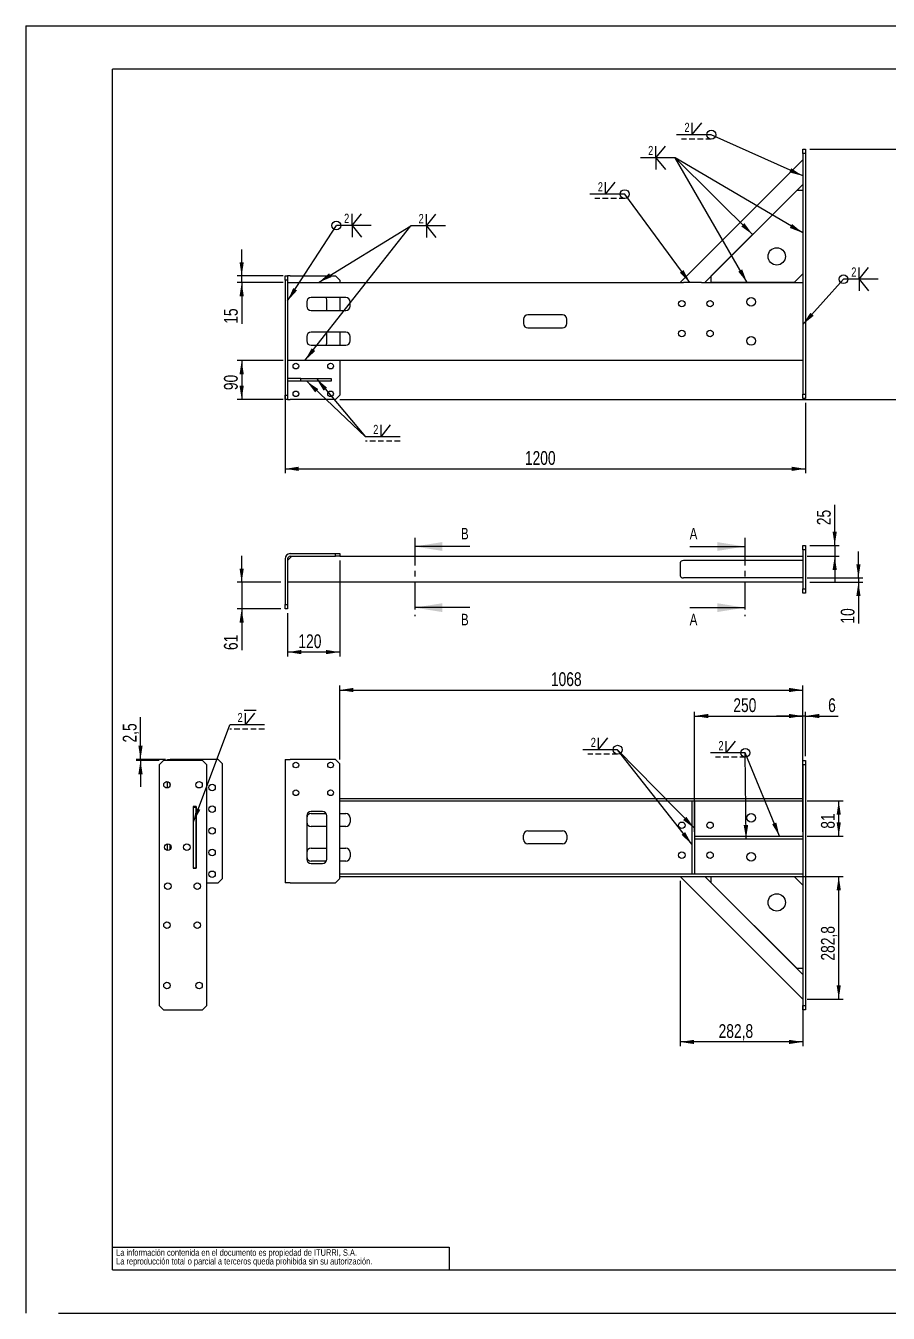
# Model space of a CAD drawing. Extents: x 0 to 420, y 0 to 297.
# Drawn here: x 0 to 198.9, y 0 to 297 of the extents above; entities that cross this region are included whole.
import ezdxf

# ---------------------------------------------------------------- set-up
doc = ezdxf.new("R2010")
doc.units = 0
for name, pattern in [('SLD-CENTRADA-SIMPLE', [10.16, 6.35, -1.27, 1.27, -1.27]), ('SLD-CONTINUA', [0]), ('SLD-DISCONTINUA', [1.905, 1.27, -0.635])]:
    doc.linetypes.add(name, pattern=pattern)
doc.layers.get('0').update_dxf_attribs({"linetype": 'CONTINUOUS'})
doc.layers.add('FORMATO', color=7, linetype='SLD-CONTINUA')
doc.layers.add('SLD-0', color=179, linetype='SLD-CONTINUA')
doc.styles.add('SLDTEXTSTYLE1', font='TXT', dxfattribs={"width": 0.75})
doc.dimstyles.new('SLDDIMSTYLE0', dxfattribs={"dimtxt": 3.175, "dimasz": 3.175, "dimexe": 0, "dimexo": 0.0625, "dimgap": 0.79375, "dimtad": 1, "dimdec": 1, "dimlfac": 10, "dimrnd": 1e-09, "dimzin": 12, "dimdsep": 46, "dimtxsty": 'SLDTEXTSTYLE1', "dimsah": 1, "dimcen": 0.09, "dimadec": 0, "dimazin": 0, "dimtfac": 1, "dimtdec": 1, "dimtofl": 0, "dimtmove": 0, "dimatfit": 3, "dimfxl": 0, "dimtolj": 1, "dimtzin": 12, "dimarcsym": 0})
doc.dimstyles.new('SLDDIMSTYLE1', dxfattribs={"dimtxt": 3.175, "dimasz": 3.175, "dimexe": 0, "dimexo": 0.0625, "dimgap": 0.79375, "dimtad": 1, "dimdec": 1, "dimlfac": 10, "dimrnd": 1e-09, "dimzin": 12, "dimdsep": 46, "dimtxsty": 'SLDTEXTSTYLE1', "dimsah": 1, "dimcen": 0.09, "dimadec": 0, "dimazin": 0, "dimtfac": 1, "dimtdec": 1, "dimtmove": 0, "dimatfit": 0, "dimfxl": 0, "dimtolj": 1, "dimtzin": 12, "dimarcsym": 0})
doc.dimstyles.new('SLDDIMSTYLE2', dxfattribs={"dimtxt": 0.18, "dimasz": 3.175, "dimexe": 0, "dimexo": 0.0625, "dimgap": 0, "dimtad": 0, "dimtih": 1, "dimtoh": 1, "dimdec": 0, "dimrnd": 1e-09, "dimzin": 0, "dimdsep": 46, "dimtxsty": 'Standard', "dimsah": 1, "dimcen": 0.09, "dimadec": 0, "dimazin": 0, "dimtfac": 3.175, "dimtdec": 0, "dimtofl": 0, "dimtmove": 0, "dimatfit": 3, "dimfxl": 0, "dimtolj": 1, "dimtzin": 0, "dimarcsym": 0})

# ---------------------------------------------------------------- blocks, each defined once
blk = doc.blocks.new('SW_NOTE_0_3')
at = {"layer": 'SLD-0', "color": 0, "char_height": 1.5, "attachment_point": 1, "style": 'SLDTEXTSTYLE1'}
for s, insert in [('La información contenida en el documento es propiedad de ITURRI, S.A.', (0, 1.93)), ('La reproducción total o parcial a terceros queda prohibida sin su autorización.', (0, -0.07))]:
    blk.add_mtext(s, dxfattribs=dict(at, insert=insert))
blk = doc.blocks.new('_D')
at = {"layer": 'FORMATO', "color": 7}
for p, q in [((151.91, 100.77), (188.48, 100.77)), ((187.48, 72.48), (187.48, 100.77)), ((180.19, 72.48), (188.48, 72.48))]:
    blk.add_line(p, q, dxfattribs=at)
for points in [[(187.48, 100.77), (186.99, 97.59), (187.96, 97.59)], [(187.48, 72.48), (187.96, 75.66), (186.99, 75.66)]]:
    blk.add_solid(points, dxfattribs=at)
at = {"layer": 'FORMATO', "color": 7, "insert": (183.38, 81.35), "char_height": 3.175, "attachment_point": 1, "rotation": 90, "style": 'SLDTEXTSTYLE1'}
blk.add_mtext('282,8', dxfattribs=at)
blk = doc.blocks.new('_D_1')
at = {"layer": 'FORMATO', "color": 7}
for p, q in [((150.91, 99.77), (150.91, 61.58)), ((179.19, 71.48), (179.19, 61.58)), ((179.19, 62.58), (150.91, 62.58))]:
    blk.add_line(p, q, dxfattribs=at)
for points in [[(150.91, 62.58), (154.08, 62.1), (154.08, 63.07)], [(179.19, 62.58), (176.02, 63.07), (176.02, 62.1)]]:
    blk.add_solid(points, dxfattribs=at)
at = {"layer": 'FORMATO', "color": 7, "insert": (159.77, 66.68), "char_height": 3.175, "attachment_point": 1, "style": 'SLDTEXTSTYLE1'}
blk.add_mtext('282,8', dxfattribs=at)
blk = doc.blocks.new('_D_2')
at = {"layer": 'FORMATO', "color": 7}
for p, q in [((180.19, 118.17), (188.48, 118.17)), ((187.48, 110.07), (187.48, 118.17)), ((180.19, 110.07), (188.48, 110.07))]:
    blk.add_line(p, q, dxfattribs=at)
for points in [[(187.48, 118.17), (186.99, 114.99), (187.96, 114.99)], [(187.48, 110.07), (187.96, 113.24), (186.99, 113.24)]]:
    blk.add_solid(points, dxfattribs=at)
at = {"layer": 'FORMATO', "color": 7, "insert": (183.38, 111.77), "char_height": 3.175, "attachment_point": 1, "rotation": 90, "style": 'SLDTEXTSTYLE1'}
blk.add_mtext('81', dxfattribs=at)
blk = doc.blocks.new('_D_3')
at = {"layer": 'FORMATO', "color": 7}
for p, q in [((154.19, 111.07), (154.19, 138.77)), ((154.19, 137.77), (179.19, 137.77)), ((179.19, 111.07), (179.19, 138.77))]:
    blk.add_line(p, q, dxfattribs=at)
for points in [[(154.19, 137.77), (157.37, 137.28), (157.37, 138.25)], [(179.19, 137.77), (176.02, 138.25), (176.02, 137.28)]]:
    blk.add_solid(points, dxfattribs=at)
at = {"layer": 'FORMATO', "color": 7, "insert": (163.17, 141.86), "char_height": 3.175, "attachment_point": 1, "style": 'SLDTEXTSTYLE1'}
blk.add_mtext('250', dxfattribs=at)
blk = doc.blocks.new('_D_4')
at = {"layer": 'FORMATO', "color": 7}
for p, q in [((179.19, 137.77), (173.09, 137.77)), ((179.19, 127.52), (179.19, 138.77)), ((179.79, 137.77), (179.19, 137.77)), ((179.79, 128.52), (179.79, 138.77)), ((179.79, 137.77), (187.38, 137.77))]:
    blk.add_line(p, q, dxfattribs=at)
for points in [[(179.19, 137.77), (176.02, 138.25), (176.02, 137.28)], [(179.79, 137.77), (182.97, 137.28), (182.97, 138.25)]]:
    blk.add_solid(points, dxfattribs=at)
at = {"layer": 'FORMATO', "color": 7, "insert": (185.03, 141.86), "char_height": 3.17, "attachment_point": 1, "style": 'SLDTEXTSTYLE1'}
blk.add_mtext('6', dxfattribs=at)
blk = doc.blocks.new('_D_5')
at = {"layer": 'FORMATO', "color": 7}
for p, q in [((72.39, 127.77), (72.39, 144.77)), ((72.39, 143.77), (179.19, 143.77)), ((179.19, 128.52), (179.19, 144.77))]:
    blk.add_line(p, q, dxfattribs=at)
for points in [[(72.39, 143.77), (75.57, 143.28), (75.57, 144.25)], [(179.19, 143.77), (176.02, 144.25), (176.02, 143.28)]]:
    blk.add_solid(points, dxfattribs=at)
at = {"layer": 'FORMATO', "color": 7, "insert": (121.1, 147.86), "char_height": 3.175, "attachment_point": 1, "style": 'SLDTEXTSTYLE1'}
blk.add_mtext('1068', dxfattribs=at)
blk = doc.blocks.new('SW_SYMBOL_WELD_BUSB')
at = {"layer": 'FORMATO', "color": 0}
for q in [(200, 1000), (1000, 1000)]:
    blk.add_line((200, 0), q, dxfattribs=at)
blk = doc.blocks.new('SW_WELDSYMBOL_0')
at = {"layer": 'FORMATO', "color": 0}
blk.add_line((0, 0), (-8, 0), dxfattribs=at)
at = {"layer": 'FORMATO', "color": 0, "linetype": 'SLD-DISCONTINUA'}
blk.add_line((0, -1), (-6.88, -1), dxfattribs=at)
at = {"layer": 'FORMATO', "color": 0}
blk.add_circle((0, 0), 1.01, dxfattribs=at)
at = {"layer": 'FORMATO', "color": 0, "xscale": 0.0027037109375, "yscale": 0.0027037109375, "zscale": 0.0027037109375}
blk.add_blockref('SW_SYMBOL_WELD_BUSB', (-4.93, 0.01), dxfattribs=at)
at = {"layer": 'FORMATO', "color": 0, "insert": (-6.2, 2.73), "char_height": 2.12, "attachment_point": 1, "style": 'SLDTEXTSTYLE1'}
blk.add_mtext('2', dxfattribs=at)
blk = doc.blocks.new('SW_WELDSYMBOL_1')
at = {"layer": 'FORMATO', "color": 0}
blk.add_line((0, 0), (-8, 0), dxfattribs=at)
at = {"layer": 'FORMATO', "color": 0, "linetype": 'SLD-DISCONTINUA'}
blk.add_line((0, -1), (-6.88, -1), dxfattribs=at)
at = {"layer": 'FORMATO', "color": 0}
blk.add_circle((0, 0), 1.01, dxfattribs=at)
at = {"layer": 'FORMATO', "color": 0, "xscale": 0.0027037109375, "yscale": 0.0027037109375, "zscale": 0.0027037109375}
blk.add_blockref('SW_SYMBOL_WELD_BUSB', (-4.93, 0.01), dxfattribs=at)
at = {"layer": 'FORMATO', "color": 0, "insert": (-6.2, 2.73), "char_height": 2.12, "attachment_point": 1, "style": 'SLDTEXTSTYLE1'}
blk.add_mtext('2', dxfattribs=at)
blk = doc.blocks.new('_D_6')
at = {"layer": 'FORMATO', "color": 7}
for p, q in [((72.39, 173.62), (72.39, 151.52)), ((60.39, 161.52), (60.39, 151.52)), ((72.39, 152.52), (60.39, 152.52))]:
    blk.add_line(p, q, dxfattribs=at)
for points in [[(60.39, 152.52), (63.57, 152.03), (63.57, 153.01)], [(72.39, 152.52), (69.22, 153.01), (69.22, 152.03)]]:
    blk.add_solid(points, dxfattribs=at)
at = {"layer": 'FORMATO', "color": 7, "insert": (62.87, 156.61), "char_height": 3.175, "attachment_point": 1, "style": 'SLDTEXTSTYLE1'}
blk.add_mtext('120', dxfattribs=at)
blk = doc.blocks.new('_D_7')
at = {"layer": 'FORMATO', "color": 7}
for p, q in [((49.79, 168.62), (49.79, 174.73)), ((58.79, 168.62), (48.79, 168.62)), ((49.79, 168.62), (49.79, 162.52)), ((58.79, 162.52), (48.79, 162.52)), ((49.79, 162.52), (49.79, 152.98))]:
    blk.add_line(p, q, dxfattribs=at)
for points in [[(49.79, 168.62), (50.28, 171.79), (49.3, 171.79)], [(49.79, 162.52), (49.3, 159.34), (50.28, 159.34)]]:
    blk.add_solid(points, dxfattribs=at)
at = {"layer": 'FORMATO', "color": 7, "insert": (45.7, 152.98), "char_height": 3.175, "attachment_point": 1, "rotation": 90, "style": 'SLDTEXTSTYLE1'}
blk.add_mtext('61', dxfattribs=at)
blk = doc.blocks.new('_D_8')
at = {"layer": 'FORMATO', "color": 7}
for p, q in [((192.02, 169.62), (192.02, 175.73)), ((180.19, 169.62), (193.02, 169.62)), ((192.02, 169.62), (192.02, 168.62)), ((180.79, 168.62), (193.02, 168.62)), ((192.02, 168.62), (192.02, 159.08))]:
    blk.add_line(p, q, dxfattribs=at)
for points in [[(192.02, 169.62), (192.51, 172.79), (191.53, 172.79)], [(192.02, 168.62), (191.53, 165.44), (192.51, 165.44)]]:
    blk.add_solid(points, dxfattribs=at)
at = {"layer": 'FORMATO', "color": 7, "insert": (187.93, 159.08), "char_height": 3.175, "attachment_point": 1, "rotation": 90, "style": 'SLDTEXTSTYLE1'}
blk.add_mtext('10', dxfattribs=at)
blk = doc.blocks.new('_D_9')
at = {"layer": 'FORMATO', "color": 7}
for p, q in [((186.55, 177.12), (186.55, 186.49)), ((180.79, 177.12), (187.55, 177.12)), ((186.55, 177.12), (186.55, 174.62)), ((180.19, 174.62), (187.55, 174.62)), ((186.55, 174.62), (186.55, 168.51))]:
    blk.add_line(p, q, dxfattribs=at)
for points in [[(186.55, 177.12), (187.03, 180.29), (186.06, 180.29)], [(186.55, 174.62), (186.06, 171.44), (187.03, 171.44)]]:
    blk.add_solid(points, dxfattribs=at)
at = {"layer": 'FORMATO', "color": 7, "insert": (182.45, 181.79), "char_height": 3.175, "attachment_point": 1, "rotation": 90, "style": 'SLDTEXTSTYLE1'}
blk.add_mtext('25', dxfattribs=at)
blk = doc.blocks.new('_D_10')
at = {"layer": 'FORMATO', "color": 7}
for p, q in [((59.39, 219.79), (48.79, 219.79)), ((49.79, 219.79), (49.79, 210.79)), ((59.39, 210.79), (48.79, 210.79))]:
    blk.add_line(p, q, dxfattribs=at)
for points in [[(49.79, 219.79), (49.3, 216.61), (50.28, 216.61)], [(49.79, 210.79), (50.28, 213.96), (49.3, 213.96)]]:
    blk.add_solid(points, dxfattribs=at)
at = {"layer": 'FORMATO', "color": 7, "insert": (45.7, 212.94), "char_height": 3.175, "attachment_point": 1, "rotation": 90, "style": 'SLDTEXTSTYLE1'}
blk.add_mtext('90', dxfattribs=at)
blk = doc.blocks.new('_D_11')
at = {"layer": 'FORMATO', "color": 7}
for p, q in [((49.79, 239.29), (49.79, 245.4)), ((59.39, 239.29), (48.79, 239.29)), ((59.39, 237.79), (48.79, 237.79)), ((49.79, 237.79), (49.79, 239.29)), ((49.79, 237.79), (49.79, 228.25))]:
    blk.add_line(p, q, dxfattribs=at)
for points in [[(49.79, 239.29), (50.28, 242.46), (49.3, 242.46)], [(49.79, 237.79), (49.3, 234.61), (50.28, 234.61)]]:
    blk.add_solid(points, dxfattribs=at)
at = {"layer": 'FORMATO', "color": 7, "insert": (45.7, 228.25), "char_height": 3.175, "attachment_point": 1, "rotation": 90, "style": 'SLDTEXTSTYLE1'}
blk.add_mtext('15', dxfattribs=at)
blk = doc.blocks.new('_D_12')
at = {"layer": 'FORMATO', "color": 7}
for p, q in [((59.79, 222.04), (59.79, 193.79)), ((179.79, 210.04), (179.79, 193.79)), ((59.79, 194.79), (179.79, 194.79))]:
    blk.add_line(p, q, dxfattribs=at)
for points in [[(59.79, 194.79), (62.97, 194.3), (62.97, 195.28)], [(179.79, 194.79), (176.62, 195.28), (176.62, 194.3)]]:
    blk.add_solid(points, dxfattribs=at)
at = {"layer": 'FORMATO', "color": 7, "insert": (115.1, 198.88), "char_height": 3.175, "attachment_point": 1, "style": 'SLDTEXTSTYLE1'}
blk.add_mtext('1200', dxfattribs=at)
blk = doc.blocks.new('_D_13')
at = {"layer": 'FORMATO', "color": 7}
for p, q in [((180.79, 268.54), (210.95, 268.54)), ((209.95, 210.79), (209.95, 268.54)), ((72.39, 210.79), (210.95, 210.79))]:
    blk.add_line(p, q, dxfattribs=at)
for points in [[(209.95, 268.54), (209.46, 265.36), (210.44, 265.36)], [(209.95, 210.79), (210.44, 213.96), (209.46, 213.96)]]:
    blk.add_solid(points, dxfattribs=at)
at = {"layer": 'FORMATO', "color": 7, "insert": (205.85, 234.39), "char_height": 3.175, "attachment_point": 1, "rotation": 90, "style": 'SLDTEXTSTYLE1'}
blk.add_mtext('577,5', dxfattribs=at)
blk = doc.blocks.new('SW_WELDSYMBOL_2')
at = {"layer": 'FORMATO', "color": 0}
blk.add_line((0, 0), (-8, 0), dxfattribs=at)
at = {"layer": 'FORMATO', "color": 0, "linetype": 'SLD-DISCONTINUA'}
blk.add_line((0, -1), (-6.88, -1), dxfattribs=at)
at = {"layer": 'FORMATO', "color": 0}
blk.add_circle((0, 0), 1.01, dxfattribs=at)
at = {"layer": 'FORMATO', "color": 0, "xscale": 0.0027037109375, "yscale": 0.0027037109375, "zscale": 0.0027037109375}
blk.add_blockref('SW_SYMBOL_WELD_BUSB', (-4.93, 0.01), dxfattribs=at)
at = {"layer": 'FORMATO', "color": 0, "insert": (-6.2, 2.73), "char_height": 2.12, "attachment_point": 1, "style": 'SLDTEXTSTYLE1'}
blk.add_mtext('2', dxfattribs=at)
blk = doc.blocks.new('SW_WELDSYMBOL_3')
at = {"layer": 'FORMATO', "color": 0}
blk.add_line((0, 0), (-8, 0), dxfattribs=at)
at = {"layer": 'FORMATO', "color": 0, "linetype": 'SLD-DISCONTINUA'}
blk.add_line((0, -1), (-6.88, -1), dxfattribs=at)
at = {"layer": 'FORMATO', "color": 0}
blk.add_circle((0, 0), 1.01, dxfattribs=at)
at = {"layer": 'FORMATO', "color": 0, "xscale": 0.0027037109375, "yscale": 0.0027037109375, "zscale": 0.0027037109375}
blk.add_blockref('SW_SYMBOL_WELD_BUSB', (-4.93, 0.01), dxfattribs=at)
at = {"layer": 'FORMATO', "color": 0, "insert": (-6.2, 2.73), "char_height": 2.12, "attachment_point": 1, "style": 'SLDTEXTSTYLE1'}
blk.add_mtext('2', dxfattribs=at)
blk = doc.blocks.new('SW_WELDSYMBOL_4')
at = {"layer": 'FORMATO', "color": 0}
blk.add_line((0, 0), (-8, 0), dxfattribs=at)
at = {"layer": 'FORMATO', "color": 0, "xscale": 0.0027037109375, "yscale": 0.0027037109375, "zscale": 0.0027037109375}
blk.add_blockref('SW_SYMBOL_WELD_BUSB', (-4.93, 0.01), dxfattribs=at)
at = {"layer": 'FORMATO', "color": 0, "extrusion": (0, 0, -1), "xscale": 0.0027037109375, "yscale": 0.0027037109375, "zscale": 0.0027037109375, "rotation": 180}
blk.add_blockref('SW_SYMBOL_WELD_BUSB', (4.93, 0.01), dxfattribs=at)
at = {"layer": 'FORMATO', "color": 0, "insert": (-6.2, 2.73), "char_height": 2.12, "attachment_point": 1, "style": 'SLDTEXTSTYLE1'}
blk.add_mtext('2', dxfattribs=at)
blk = doc.blocks.new('SW_WELDSYMBOL_5')
at = {"layer": 'FORMATO', "color": 0}
blk.add_line((8, 0), (0, 0), dxfattribs=at)
blk.add_circle((0, 0), 1.01, dxfattribs=at)
at = {"layer": 'FORMATO', "color": 0, "xscale": 0.0027037109375, "yscale": 0.0027037109375, "zscale": 0.0027037109375}
blk.add_blockref('SW_SYMBOL_WELD_BUSB', (3.07, 0.01), dxfattribs=at)
at = {"layer": 'FORMATO', "color": 0, "extrusion": (0, 0, -1), "xscale": 0.0027037109375, "yscale": 0.0027037109375, "zscale": 0.0027037109375, "rotation": 180}
blk.add_blockref('SW_SYMBOL_WELD_BUSB', (-3.07, 0.01), dxfattribs=at)
at = {"layer": 'FORMATO', "color": 0, "insert": (1.79, 2.73), "char_height": 2.12, "attachment_point": 1, "style": 'SLDTEXTSTYLE1'}
blk.add_mtext('2', dxfattribs=at)
blk = doc.blocks.new('SW_WELDSYMBOL_6')
at = {"layer": 'FORMATO', "color": 0}
blk.add_line((8, 0), (0, 0), dxfattribs=at)
blk.add_circle((0, 0), 1.01, dxfattribs=at)
at = {"layer": 'FORMATO', "color": 0, "xscale": 0.0027037109375, "yscale": 0.0027037109375, "zscale": 0.0027037109375}
blk.add_blockref('SW_SYMBOL_WELD_BUSB', (3.07, 0.01), dxfattribs=at)
at = {"layer": 'FORMATO', "color": 0, "extrusion": (0, 0, -1), "xscale": 0.0027037109375, "yscale": 0.0027037109375, "zscale": 0.0027037109375, "rotation": 180}
blk.add_blockref('SW_SYMBOL_WELD_BUSB', (-3.07, 0.01), dxfattribs=at)
at = {"layer": 'FORMATO', "color": 0, "insert": (1.79, 2.73), "char_height": 2.12, "attachment_point": 1, "style": 'SLDTEXTSTYLE1'}
blk.add_mtext('2', dxfattribs=at)
blk = doc.blocks.new('SW_WELDSYMBOL_7')
at = {"layer": 'FORMATO', "color": 0}
blk.add_line((8, 0), (0, 0), dxfattribs=at)
at = {"layer": 'FORMATO', "color": 0, "linetype": 'SLD-DISCONTINUA'}
blk.add_line((8, -1), (0, -1), dxfattribs=at)
at = {"layer": 'FORMATO', "color": 0, "xscale": 0.0027037109375, "yscale": 0.0027037109375, "zscale": 0.0027037109375}
blk.add_blockref('SW_SYMBOL_WELD_BUSB', (3.07, 0.01), dxfattribs=at)
at = {"layer": 'FORMATO', "color": 0, "insert": (1.79, 2.73), "char_height": 2.12, "attachment_point": 1, "style": 'SLDTEXTSTYLE1'}
blk.add_mtext('2', dxfattribs=at)
blk = doc.blocks.new('SW_WELDSYMBOL_8')
at = {"layer": 'FORMATO', "color": 0}
blk.add_line((8, 0), (0, 0), dxfattribs=at)
at = {"layer": 'FORMATO', "color": 0, "xscale": 0.0027037109375, "yscale": 0.0027037109375, "zscale": 0.0027037109375}
blk.add_blockref('SW_SYMBOL_WELD_BUSB', (3.07, 0.01), dxfattribs=at)
at = {"layer": 'FORMATO', "color": 0, "extrusion": (0, 0, -1), "xscale": 0.0027037109375, "yscale": 0.0027037109375, "zscale": 0.0027037109375, "rotation": 180}
blk.add_blockref('SW_SYMBOL_WELD_BUSB', (-3.07, 0.01), dxfattribs=at)
at = {"layer": 'FORMATO', "color": 0, "insert": (1.79, 2.73), "char_height": 2.12, "attachment_point": 1, "style": 'SLDTEXTSTYLE1'}
blk.add_mtext('2', dxfattribs=at)
blk = doc.blocks.new('_D_19')
at = {"layer": 'FORMATO', "color": 7}
for p, q in [((26.46, 127.77), (26.46, 137.53)), ((32.26, 127.77), (25.46, 127.77)), ((26.46, 127.52), (26.46, 127.77)), ((30.76, 127.52), (25.46, 127.52)), ((26.46, 127.52), (26.46, 121.41))]:
    blk.add_line(p, q, dxfattribs=at)
for points in [[(26.46, 127.77), (26.95, 130.94), (25.97, 130.94)], [(26.46, 127.52), (25.97, 124.34), (26.95, 124.34)]]:
    blk.add_solid(points, dxfattribs=at)
at = {"layer": 'FORMATO', "color": 7, "insert": (22.37, 131.66), "char_height": 3.175, "attachment_point": 1, "rotation": 90, "style": 'SLDTEXTSTYLE1'}
blk.add_mtext('2,5', dxfattribs=at)
blk = doc.blocks.new('SW_SYMBOL_WLDSI_FLT')
at = {"layer": 'FORMATO', "color": 0}
blk.add_line((0, 0), (1000, 0), dxfattribs=at)
blk = doc.blocks.new('SW_WELDSYMBOL_11')
at = {"layer": 'FORMATO', "color": 0}
blk.add_line((8, 0), (0, 0), dxfattribs=at)
at = {"layer": 'FORMATO', "color": 0, "linetype": 'SLD-DISCONTINUA'}
blk.add_line((8, -1), (0, -1), dxfattribs=at)
at = {"layer": 'FORMATO', "color": 0, "xscale": 0.0027037109375, "yscale": 0.0027037109375, "zscale": 0.0027037109375}
for name, p in [('SW_SYMBOL_WLDSI_FLT', (3.35, 3.37)), ('SW_SYMBOL_WELD_BUSB', (3.07, 0.01))]:
    blk.add_blockref(name, p, dxfattribs=at)
at = {"layer": 'FORMATO', "color": 0, "insert": (1.79, 2.73), "char_height": 2.12, "attachment_point": 1, "style": 'SLDTEXTSTYLE1'}
blk.add_mtext('2', dxfattribs=at)

msp = doc.modelspace()

# ---------------------------------------------------------------- linework, layer by layer
at = {"color": 7, "linetype": 'SLD-CONTINUA'}
for p, q in [((0, 297), (420, 297)), ((0, 297), (0, -0.001)), ((410, 287), (20, 287)), ((20, 10), (20, 287)), ((179.193, 268.54), (179.793, 268.54)), ((179.193, 267.54), (179.193, 268.54)), ((179.793, 267.54), (179.193, 267.54)), ((179.193, 267.54), (179.193, 212.04)), ((179.793, 268.54), (179.793, 267.54)), ((179.793, 267.54), (179.793, 212.04)), ((179.193, 266.074), (150.909, 237.79)), ((179.193, 260.417), (156.566, 237.79)), ((158.007, 239.204), (177.779, 258.975)), ((179.193, 258.975), (177.779, 258.975)), ((59.793, 239.29), (60.393, 239.29)), ((59.793, 238.29), (59.793, 239.29)), ((60.393, 238.29), (59.793, 238.29)), ((59.793, 238.29), (59.793, 211.79)), ((60.393, 239.29), (60.393, 238.29)), ((60.993, 239.29), (60.393, 239.29)), ((60.393, 238.29), (60.393, 211.79)), ((60.393, 237.79), (150.909, 237.79)), ((60.993, 239.29), (71.393, 239.29)), ((72.393, 238.29), (71.393, 239.29)), ((72.393, 238.29), (72.393, 237.79)), ((150.909, 237.79), (151.644, 237.79)), ((155.83, 237.79), (151.644, 237.79)), ((155.83, 237.79), (156.565, 237.79)), ((156.565, 237.79), (179.193, 237.79)), ((158.007, 239.204), (158.007, 237.79)), ((177.193, 237.79), (158.007, 237.79)), ((177.193, 237.79), (179.193, 239.79)), ((64.793, 233.29), (64.793, 232.29)), ((73.793, 234.29), (65.793, 234.29)), ((69.393, 231.29), (69.393, 233.79)), ((72.393, 234.29), (72.393, 231.29)), ((74.793, 232.29), (74.793, 233.29)), ((65.793, 231.29), (73.793, 231.29)), ((114.793, 229.29), (114.793, 228.29)), ((123.793, 230.29), (115.793, 230.29)), ((124.793, 228.29), (124.793, 229.29)), ((73.793, 226.29), (65.793, 226.29)), ((69.393, 223.79), (69.393, 226.29)), ((72.393, 226.29), (72.393, 223.29)), ((115.793, 227.29), (123.793, 227.29)), ((64.793, 225.29), (64.793, 224.29)), ((65.793, 223.29), (73.793, 223.29)), ((74.793, 224.29), (74.793, 225.29)), ((179.193, 219.79), (60.393, 219.79)), ((72.393, 219.79), (72.393, 211.79)), ((63.465, 215.59), (60.393, 215.59)), ((63.465, 214.99), (60.393, 214.99)), ((63.465, 214.99), (63.465, 215.59)), ((63.465, 215.59), (70.393, 215.59)), ((70.393, 214.99), (63.465, 214.99)), ((70.393, 215.59), (70.393, 214.99)), ((59.793, 211.79), (60.393, 211.79)), ((59.793, 210.79), (59.793, 211.79)), ((60.393, 211.79), (60.393, 210.79)), ((71.393, 210.79), (72.393, 211.79)), ((179.193, 212.04), (179.793, 212.04)), ((179.193, 211.04), (179.193, 212.04)), ((179.793, 211.04), (179.193, 211.04)), ((179.793, 212.04), (179.793, 211.04)), ((60.393, 210.79), (59.793, 210.79)), ((60.393, 210.79), (60.993, 210.79)), ((71.393, 210.79), (60.993, 210.79)), ((102.393, 176.872), (89.693, 176.872)), ((153.103, 176.872), (165.803, 176.872)), ((179.193, 177.12), (179.793, 177.12)), ((179.193, 176.12), (179.193, 177.12)), ((179.193, 176.12), (179.193, 167.12)), ((179.793, 176.12), (179.193, 176.12)), ((179.793, 177.12), (179.793, 176.12)), ((179.793, 176.12), (179.793, 167.12)), ((59.793, 174.02), (59.793, 163.52)), ((61.393, 174.62), (60.393, 173.62)), ((60.393, 174.02), (60.393, 163.52)), ((60.993, 175.22), (71.393, 175.22)), ((60.993, 174.62), (71.393, 174.62)), ((71.393, 174.62), (71.393, 175.22)), ((71.393, 175.22), (72.393, 175.22)), ((72.393, 174.62), (71.393, 174.62)), ((72.393, 175.22), (72.393, 174.62)), ((72.393, 174.62), (179.193, 174.62)), ((150.909, 173.1), (150.909, 170.14)), ((179.193, 173.62), (151.644, 173.62)), ((179.193, 169.62), (151.644, 169.62)), ((179.193, 168.62), (60.393, 168.62)), ((179.193, 167.12), (179.793, 167.12)), ((179.193, 166.12), (179.193, 167.12)), ((179.793, 167.12), (179.793, 166.12)), ((59.793, 163.52), (60.393, 163.52)), ((59.793, 162.52), (59.793, 163.52)), ((60.393, 163.52), (60.393, 162.52)), ((179.793, 166.12), (179.193, 166.12)), ((60.393, 162.52), (59.793, 162.52)), ((102.393, 162.768), (89.693, 162.768)), ((153.103, 162.768), (165.803, 162.768)), ((32.664, 127.766), (33.264, 127.766)), ((32.664, 127.516), (32.664, 127.766)), ((33.264, 127.766), (33.264, 127.516)), ((33.864, 127.766), (33.264, 127.766)), ((44.364, 127.766), (33.864, 127.766)), ((45.364, 126.766), (44.364, 127.766)), ((59.793, 127.766), (60.993, 127.766)), ((59.793, 127.766), (59.793, 99.266)), ((71.393, 127.766), (60.993, 127.766)), ((72.393, 126.766), (71.393, 127.766)), ((31.764, 127.516), (30.764, 126.516)), ((30.764, 126.516), (30.764, 71.016)), ((40.764, 127.516), (31.764, 127.516)), ((41.764, 126.516), (40.764, 127.516)), ((41.764, 71.016), (41.764, 126.516)), ((45.364, 100.266), (45.364, 126.766)), ((72.393, 100.266), (72.393, 126.766)), ((179.193, 126.516), (179.193, 127.516)), ((179.193, 127.516), (179.793, 127.516)), ((179.193, 126.516), (179.193, 71.016)), ((179.793, 126.516), (179.193, 126.516)), ((179.793, 127.516), (179.793, 126.516)), ((179.793, 126.516), (179.793, 71.016)), ((32.664, 121.173), (32.664, 122.659)), ((33.264, 121.647), (33.264, 122.185)), ((39.314, 116.866), (38.614, 116.866)), ((38.614, 116.866), (38.614, 102.666)), ((38.664, 116.666), (38.614, 116.716)), ((38.664, 116.766), (38.664, 116.866)), ((38.664, 102.766), (38.664, 116.766)), ((38.664, 116.766), (39.264, 116.766)), ((39.264, 116.866), (39.264, 116.766)), ((39.264, 116.766), (39.264, 102.766)), ((39.314, 102.666), (39.314, 116.866)), ((72.393, 118.766), (179.193, 118.766)), ((72.393, 118.166), (179.193, 118.166)), ((153.593, 118.166), (153.593, 101.366)), ((154.193, 118.166), (154.193, 101.366)), ((64.793, 114.766), (64.793, 104.766)), ((68.393, 115.766), (65.793, 115.766)), ((65.793, 115.266), (69.259, 115.266)), ((69.393, 104.766), (69.393, 114.766)), ((72.393, 115.266), (73.793, 115.266)), ((74.793, 114.266), (74.793, 113.266)), ((38.614, 110.066), (38.664, 110.066)), ((69.393, 112.266), (65.793, 112.266)), ((73.793, 112.266), (72.393, 112.266)), ((114.793, 109.266), (114.793, 110.266)), ((115.793, 111.266), (123.793, 111.266)), ((124.793, 110.266), (124.793, 109.266)), ((154.193, 110.066), (154.193, 109.466)), ((154.193, 110.066), (179.193, 110.066)), ((32.664, 106.773), (32.664, 108.259)), ((33.264, 106.957), (33.264, 108.075)), ((38.664, 109.466), (38.614, 109.466)), ((65.793, 107.266), (69.393, 107.266)), ((72.393, 107.266), (73.793, 107.266)), ((123.793, 108.266), (115.793, 108.266)), ((154.193, 109.466), (179.193, 109.466)), ((69.259, 104.266), (65.793, 104.266)), ((73.793, 104.266), (72.393, 104.266)), ((74.793, 106.266), (74.793, 105.266)), ((38.614, 102.816), (38.664, 102.866)), ((38.614, 102.666), (39.314, 102.666)), ((38.664, 102.766), (39.264, 102.766)), ((38.664, 102.666), (38.664, 102.766)), ((39.264, 102.766), (39.264, 102.666)), ((65.793, 103.766), (68.393, 103.766)), ((72.393, 101.366), (179.193, 101.366)), ((41.764, 99.266), (44.364, 99.266)), ((44.364, 99.266), (45.364, 100.266)), ((60.993, 99.266), (59.793, 99.266)), ((60.993, 99.266), (71.393, 99.266)), ((71.393, 99.266), (72.393, 100.266)), ((72.393, 100.766), (179.193, 100.766)), ((179.193, 72.482), (150.909, 100.766)), ((179.193, 78.138), (156.566, 100.766)), ((158.007, 100.766), (158.007, 99.352)), ((158.007, 99.352), (177.779, 79.58)), ((179.193, 98.766), (177.193, 100.766)), ((177.779, 79.58), (179.193, 79.58)), ((30.764, 71.016), (31.764, 70.016)), ((31.764, 70.016), (40.764, 70.016)), ((40.764, 70.016), (41.764, 71.016)), ((179.193, 71.016), (179.793, 71.016)), ((179.193, 70.016), (179.193, 71.016)), ((179.793, 70.016), (179.193, 70.016)), ((179.793, 71.016), (179.793, 70.016)), ((20, 10), (410, 10)), ((7.531, 0), (420, 0))]:
    msp.add_line(p, q, dxfattribs=at)
at = {"color": 7, "linetype": 'SLD-CENTRADA-SIMPLE'}
for p, q in [((89.693, 178.872), (89.693, 160.768)), ((165.803, 178.872), (165.803, 160.768))]:
    msp.add_line(p, q, dxfattribs=at)
at = {"color": 7, "linetype": 'SLD-CONTINUA'}
for centre, radius in [((173.193, 243.79), 2), ((151.293, 232.89), 0.75), ((157.793, 232.89), 0.75), ((167.293, 233.29), 1), ((151.293, 225.99), 0.75), ((157.793, 225.99), 0.75), ((167.293, 224.29), 1), ((62.293, 218.49), 0.65), ((70.293, 218.49), 0.65), ((62.293, 212.09), 0.65), ((70.293, 212.09), 0.65), ((62.293, 126.466), 0.65), ((70.293, 126.466), 0.65), ((32.564, 121.916), 0.75), ((39.964, 121.916), 0.75), ((42.964, 121.266), 0.75), ((62.293, 120.066), 0.65), ((70.293, 120.066), 0.65), ((42.964, 116.266), 0.75), ((151.293, 112.566), 0.75), ((157.793, 112.566), 0.75), ((167.293, 114.266), 1), ((42.964, 111.266), 0.75), ((32.764, 107.516), 0.75), ((37.164, 107.516), 0.75), ((42.964, 106.266), 0.75), ((151.293, 105.666), 0.75), ((157.793, 105.666), 0.75), ((167.293, 105.266), 1), ((42.964, 101.266), 0.75), ((32.764, 98.516), 0.75), ((39.564, 98.516), 0.75), ((173.193, 94.766), 2), ((32.564, 89.516), 0.75), ((39.564, 89.516), 0.75), ((32.564, 75.616), 0.75), ((39.964, 75.616), 0.75)]:
    msp.add_circle(centre, radius, dxfattribs=at)
for centre, radius, start, end in [((65.793, 233.29), 1, 90, 180), ((65.793, 232.29), 1, 180, 270), ((68.393, 233.79), 1, 0, 30), ((73.793, 233.29), 1, 360, 90), ((73.793, 232.29), 1, 270, 360), ((115.793, 229.29), 1, 90, 180), ((123.793, 229.29), 1, 360, 90), ((65.793, 225.29), 1, 90, 180), ((73.793, 225.29), 1, 360, 90), ((115.793, 228.29), 1, 180, 270), ((123.793, 228.29), 1, 270, 0), ((65.793, 224.29), 1, 180, 270), ((68.393, 223.79), 1, 330, 360), ((73.793, 224.29), 1, 270, 0), ((60.993, 174.02), 1.2, 90, 180), ((60.993, 174.02), 0.6, 90, 180), ((65.793, 114.766), 1, 90, 180), ((65.793, 114.266), 1, 90, 180), ((65.793, 113.266), 1, 180, 270), ((68.393, 114.766), 1, 0, 90), ((73.793, 114.266), 1, 0, 90), ((73.793, 113.266), 1, 270, 0), ((115.793, 110.266), 1, 90, 180), ((123.793, 110.266), 1, 0, 90), ((65.793, 106.266), 1, 90, 180), ((73.793, 106.266), 1, 0, 90), ((115.793, 109.266), 1, 180, 270), ((123.793, 109.266), 1, 270, 0), ((65.793, 105.266), 1, 180, 270), ((65.793, 104.766), 1, 180, 270), ((68.393, 104.766), 1, 270, 0), ((73.793, 105.266), 1, 270, 0)]:
    msp.add_arc(centre, radius, start, end, dxfattribs=at)
for centre, start_param, end_param in [((151.644, 173.1), 4.712389, 6.2831853), ((151.644, 170.14), 0, 1.5707963)]:
    msp.add_ellipse(centre, major_axis=(-0.735, 0), ratio=0.7071068, start_param=start_param, end_param=end_param, dxfattribs=at)
for points in [[(89.693, 176.872), (96.043, 175.856), (96.043, 177.888)], [(165.803, 176.872), (159.453, 177.888), (159.453, 175.856)], [(89.693, 162.768), (96.043, 161.752), (96.043, 163.784)], [(165.803, 162.768), (159.453, 163.784), (159.453, 161.752)]]:
    msp.add_solid(points, dxfattribs=at)
at = {"layer": 'SLD-0'}
for p, q in [((20.002, 15.245), (97.629, 15.245)), ((97.629, 15.245), (97.629, 10))]:
    msp.add_line(p, q, dxfattribs=at)

# ---------------------------------------------------------------- block references
at = {"layer": 'FORMATO', "color": 7}
for name, p in [('SW_WELDSYMBOL_3', (158.097, 271.873)), ('SW_WELDSYMBOL_4', (149.725, 266.545)), ('SW_WELDSYMBOL_2', (138.117, 258.172)), ('SW_WELDSYMBOL_6', (71.626, 250.912)), ('SW_WELDSYMBOL_8', (88.807, 250.848)), ('SW_WELDSYMBOL_5', (188.578, 238.521)), ('SW_WELDSYMBOL_7', (78.334, 202.198)), ('SW_WELDSYMBOL_11', (47.054, 135.749)), ('SW_WELDSYMBOL_0', (136.49, 129.998)), ('SW_WELDSYMBOL_1', (165.93, 129.27))]:
    msp.add_blockref(name, p, dxfattribs=at)
at = {"layer": 'SLD-0'}
msp.add_blockref('SW_NOTE_0_3', (20.838, 12.819), dxfattribs=at)

# ---------------------------------------------------------------- texts
at = {"color": 7, "linetype": 'Continuous', "char_height": 2.646, "attachment_point": 1, "style": 'SLDTEXTSTYLE1'}
for s, insert in [('B', (100.361, 181.156)), ('A', (153.103, 181.156)), ('B', (100.361, 161.341)), ('A', (153.103, 161.341))]:
    msp.add_mtext(s, dxfattribs=dict(at, insert=insert))

# ---------------------------------------------------------------- dimensions: what is measured, and where the dimension line sits
at = {"layer": 'FORMATO', "color": 7}
for base, p1, p2, angle, dimstyle, picture, middle in [((209.948, 268.54), (71.393, 210.79), (179.793, 268.54), 90, 'SLDDIMSTYLE0', '_D_13', (209.948, 239.665)), ((49.793, 239.29), (60.393, 237.79), (60.393, 239.29), 90, 'SLDDIMSTYLE1', '_D_11', (49.793, 230.595)), ((179.793, 194.79), (59.793, 223.04), (179.793, 211.04), 0, 'SLDDIMSTYLE0', '_D_12', (119.793, 194.79)), ((49.793, 210.79), (60.393, 219.79), (60.393, 210.79), 90, 'SLDDIMSTYLE0', '_D_10', (49.793, 215.29)), ((186.546, 174.62), (179.793, 177.12), (179.193, 174.62), 90, 'SLDDIMSTYLE1', '_D_9', (186.546, 184.14)), ((192.021, 168.62), (179.193, 169.62), (179.793, 168.62), 90, 'SLDDIMSTYLE1', '_D_8', (192.021, 161.425)), ((49.793, 162.52), (59.793, 168.62), (59.793, 162.52), 90, 'SLDDIMSTYLE1', '_D_7', (49.793, 155.325)), ((179.193, 137.766), (179.793, 127.516), (179.193, 126.516), 0, 'SLDDIMSTYLE1', '_D_4', (186.206, 137.766)), ((26.462, 127.766), (31.764, 127.516), (33.264, 127.766), 90, 'SLDDIMSTYLE1', '_D_19', (26.462, 134.595)), ((187.476, 118.166), (179.193, 110.066), (179.193, 118.166), 90, 'SLDDIMSTYLE0', '_D_2', (187.476, 114.116)), ((187.476, 100.766), (179.193, 72.482), (150.909, 100.766), 90, 'SLDDIMSTYLE0', '_D', (187.476, 86.624))]:
    dim = msp.add_linear_dim(base=base, p1=p1, p2=p2, angle=angle, dimstyle=dimstyle, dxfattribs=at)
    dim.commit()
    dim.dimension.update_dxf_attribs({"geometry": picture, "text_midpoint": middle, "dimtype": 160})
for base, p1, p2, picture, middle in [((60.393, 152.52), (72.393, 174.62), (60.393, 162.52), '_D_6', (66.393, 152.52)), ((179.193, 143.766), (72.393, 126.766), (179.193, 127.516), '_D_5', (125.793, 143.766)), ((179.193, 137.766), (154.193, 110.066), (179.193, 110.066), '_D_3', (166.693, 137.766)), ((150.909, 62.585), (179.193, 72.482), (150.909, 100.766), '_D_1', (165.051, 62.585))]:
    dim = msp.add_linear_dim(base=base, p1=p1, p2=p2, dimstyle='SLDDIMSTYLE0', dxfattribs=at)
    dim.commit()
    dim.dimension.update_dxf_attribs({"geometry": picture, "text_midpoint": middle, "dimtype": 160})

# ---------------------------------------------------------------- leaders
for points in [[(179.193, 262.358), (158.097, 271.873)], [(167.616, 248.84), (149.725, 266.545)], [(179.193, 249.208), (149.725, 266.545)], [(166.347, 237.79), (149.725, 266.545)], [(153.146, 237.79), (138.117, 258.172)], [(60.393, 233.545), (71.626, 250.912)], [(64.386, 219.79), (88.807, 250.848)], [(67.516, 237.79), (88.807, 250.848)], [(179.193, 228.087), (188.578, 238.521)], [(64.785, 214.99), (78.334, 202.198)], [(67.037, 215.59), (78.334, 202.198)], [(38.664, 113.344), (47.054, 135.749)], [(153.593, 108.177), (136.49, 129.998)], [(154.193, 111.866), (136.49, 129.998)], [(166.101, 109.466), (165.93, 129.27)], [(173.805, 110.066), (165.93, 129.27)]]:
    msp.add_leader(points, dimstyle='SLDDIMSTYLE2', dxfattribs=at)

doc.saveas('drawing.dxf')
